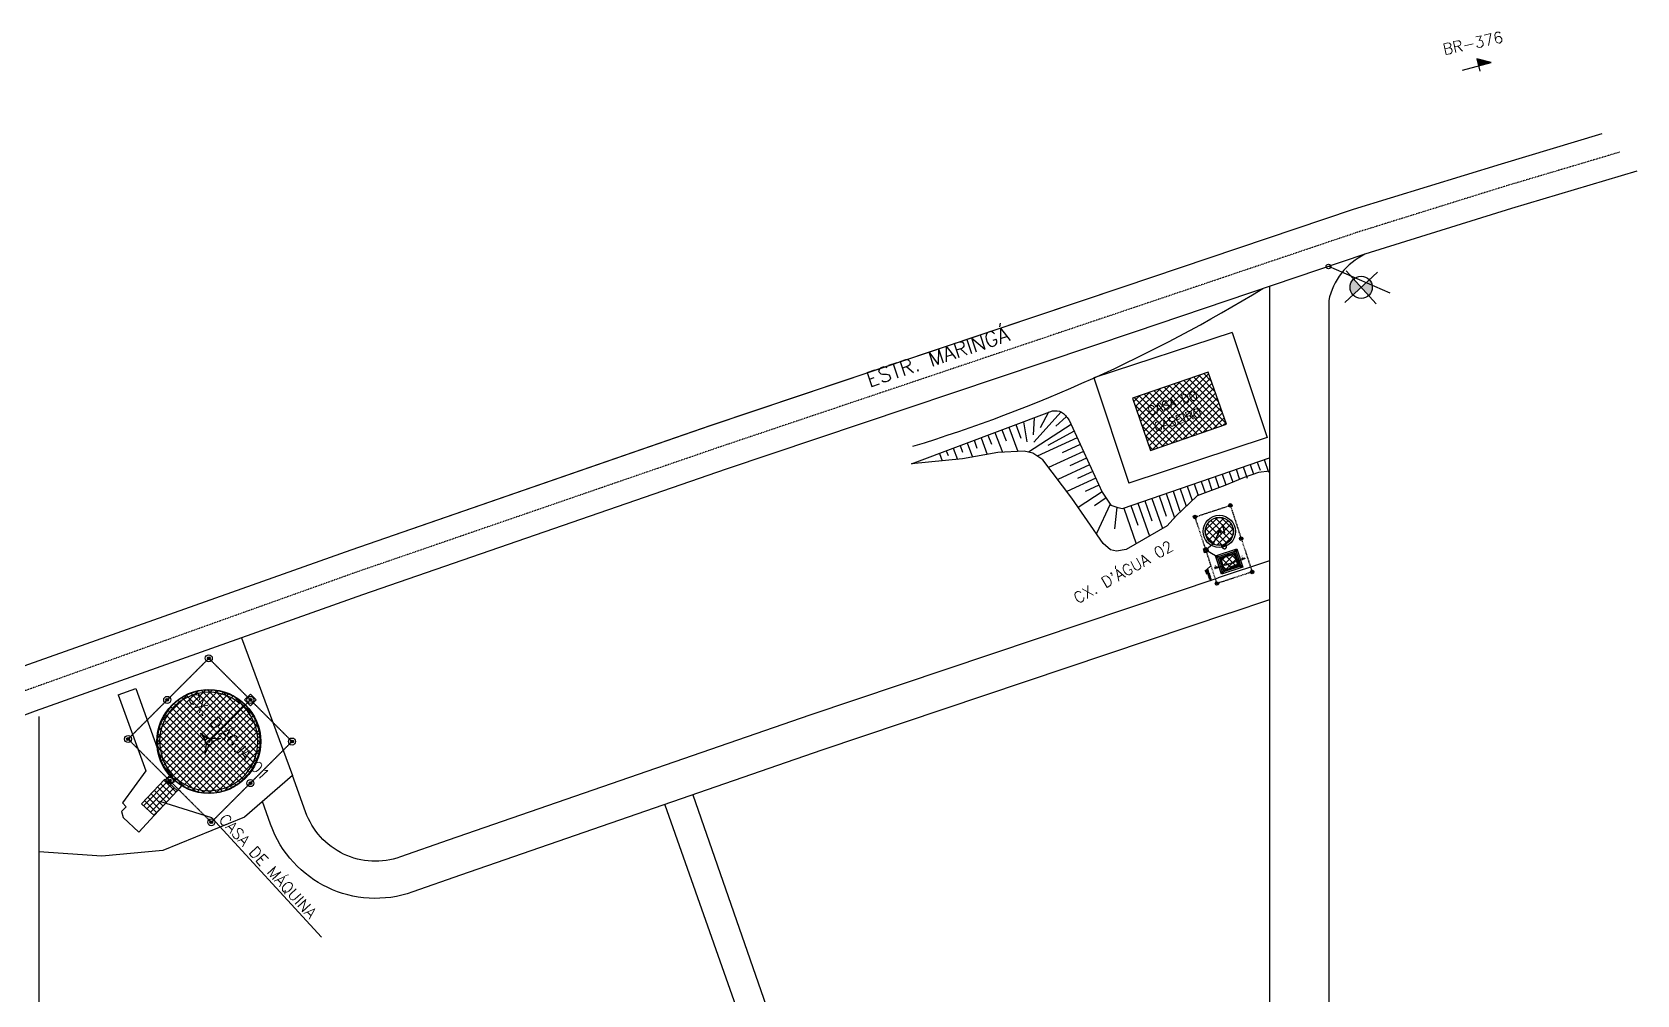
# Model space of a CAD drawing. Header units: millimetres. Extents: x 329990 to 395848, y 7389401 to 7442219.
# Drawn here: x 374221 to 395848, y 7429245 to 7442219 of the extents above; entities that cross this region are included whole.
import ezdxf

# ---------------------------------------------------------------- set-up
doc = ezdxf.new("R2010")
doc.units = ezdxf.units.MM
doc.header["$PDMODE"] = 34
doc.header["$PDSIZE"] = 1.2
for name, pattern in [('ACAD_ISO03W100', [30, 12, -18]), ('DASHDOT2', [0.5, 0.25, -0.125, 0, -0.125]), ('DASHED2', [0.375, 0.25, -0.125])]:
    doc.linetypes.add(name, pattern=pattern)
for name, color, linetype in [('_LAYOUT', 252, 'Continuous'), ('ALVENARIA', 7, 'Continuous'), ('C01', 1, 'Continuous'), ('C03', 3, 'Continuous'), ('COTAS', 3, 'DASHED2'), ('PONTOS DE PARA-RAIOS', 1, 'Continuous'), ('SPDA ATERRAMENTO', 1, 'Continuous')]:
    doc.layers.add(name, color=color, linetype=linetype)
doc.styles.add('1mm', font='romans.shx', dxfattribs={"height": 2})
doc.styles.add('80CL', font='romans.shx', dxfattribs={"height": 2})
doc.styles.add('NOMES', font='bgothl.ttf')
doc.styles.add('ROMANS', font='romans.shx')
doc.dimstyles.new('DETALHES', dxfattribs={"dimtxt": 2, "dimasz": 0.05, "dimexe": 0.18, "dimexo": 0.0625, "dimgap": 0.5, "dimtad": 1, "dimdec": 4, "dimzin": 0, "dimdsep": 46, "dimtxsty": 'ROMANS', "dimblk": 'DOT', "dimsah": 1, "dimcen": 0.09, "dimse1": 1, "dimse2": 1, "dimclrt": 153, "dimadec": 0, "dimazin": 0, "dimtfac": 1, "dimtdec": 4, "dimtofl": 0, "dimtmove": 0, "dimatfit": 3, "dimfxl": 1, "dimtolj": 1, "dimtzin": 0, "dimarcsym": 0})
pattern_1 = [(45, (-35581360.206, -733438931.32), (-44.9012806053, 44.9012806053), []), (135, (-35581360.206, -733438931.32), (-44.9012806053, -44.9012806053), [])]

# ---------------------------------------------------------------- blocks, each defined once
blk = doc.blocks.new('Apwr_pacap')
for p, q in [((-4.61, 2.77), (-1.54, -0.13)), ((-4.61, 2.77), (-0.97, 1.2)), ((4.98, 2.74), (0.95, 1.22)), ((4.98, 2.74), (1.55, 0.04)), ((0.01, -5.27), (-0.63, -1.41)), ((0.01, -5.27), (0.65, -1.4))]:
    blk.add_line(p, q)
for radius in [1.55, 0.46]:
    blk.add_circle((0, 0), radius)
blk = doc.blocks.new('Apwr_pahaste')
at = {"const_width": 0.63}
blk.add_lwpolyline([(0.315, 0, 1), (-0.315, 0, 1)], format="xyb", close=True, dxfattribs=at)
for radius in [1.575, 0.63]:
    blk.add_circle((0, 0), radius)
blk = doc.blocks.new('_Dot')
at = {"color": 0, "linetype": 'ByBlock', "lineweight": -2}
blk.add_line((-0.5, 0), (-1, 0), dxfattribs=at)
at = {"color": 0, "linetype": 'ByBlock', "const_width": 0.5}
blk.add_lwpolyline([(-0.25, 0, 1), (0.25, 0, 1)], format="xyb", close=True, dxfattribs=at)
blk = doc.blocks.new('Apwr_pacap1')
for radius in [1.55, 0.46]:
    blk.add_circle((0, 0), radius)

msp = doc.modelspace()

# ---------------------------------------------------------------- hatches: boundary and pattern name
at = {"layer": 'ALVENARIA'}
msp.add_hatch(color=256, dxfattribs=at).paths.add_polyline_path([(393692.3189, 7441857.8632), (393713.844, 7441763.66), (393883.4976, 7441808.2264)])
h = msp.add_hatch(color=256, dxfattribs=at)
h.paths.add_polyline_path([(392234.0293, 7438669.1685, 0.4142135624), (392243.0345, 7438881.1093), (392132.5615, 7438779.6415)])
h.paths.add_polyline_path([(392022.0885, 7438678.1737), (392132.5615, 7438779.6415), (392031.0937, 7438890.1145, 0.4142135624)])
h = msp.add_hatch(dxfattribs=at)
h.set_pattern_fill('NET', color=256, scale=20, angle=45, style=0)
h.set_pattern_definition(pattern_1)
h.paths.add_polyline_path([(390072.155, 7437638.641), (389048.9941, 7437284.4798), (389292.6627, 7436580.5286), (390315.8236, 7436934.6898)])
h.paths.add_polyline_path([(389361.883, 7436800.0829), (390084.9433, 7437043.2593), (390027.5646, 7437213.8691), (389304.5043, 7436970.6927)], flags=24)
h.paths.add_polyline_path([(389275.1583, 7437019.5734), (390063.2129, 7437284.6084), (390005.8342, 7437455.2181), (389217.7796, 7437190.1832)], flags=24)
h = msp.add_hatch(dxfattribs=at)
h.set_pattern_fill('NET', color=256, scale=20, angle=45, style=0)
h.set_pattern_definition(pattern_1)
h.paths.add_polyline_path([(390410.7268, 7435490.6587, 1), (390030.7268, 7435490.6587, 1)])
h = msp.add_hatch(dxfattribs=at)
h.set_pattern_fill('NET', color=256, scale=20, angle=45, style=0)
h.set_pattern_definition(pattern_1)
h.paths.add_polyline_path([(390487.6154, 7435031.0171), (390431.4035, 7435202.0148), (390222.4063, 7435133.3113), (390278.6182, 7434962.3136)])
h = msp.add_hatch(dxfattribs=at)
h.set_pattern_fill('NET', color=256, scale=20, angle=45, style=0)
h.set_pattern_definition(pattern_1)
h.paths.add_polyline_path([(377302.5643, 7432659.5292, 1), (375902.5643, 7432659.5292, 1)])
h.paths.add_polyline_path([(376263.0456, 7433213.9251), (377439.5887, 7431932.9641), (377636.8619, 7432114.1565), (376460.3188, 7433395.1175)], flags=9)
h = msp.add_hatch(dxfattribs=at)
h.set_pattern_fill('NET', color=256, scale=20, angle=45, style=0)
h.set_pattern_definition(pattern_1)
h.paths.add_polyline_path([(375696.4728, 7431818.9369), (375866.8544, 7431660.4886), (375867.5446, 7431661.2276), (376178.4331, 7431995.5302), (376009.0154, 7432153.0821)])

# ---------------------------------------------------------------- linework, layer by layer
at = {"layer": '_LAYOUT', "ltscale": 0.05}
for p, q in [((390315.4844, 7435294.0906, 2883.8997), (390305.762, 7435323.6663, 2883.8997)), ((390317.1944, 7435294.6527, 2883.8997), (390307.472, 7435324.2285, 2883.8997)), ((390221.4694, 7435136.1613, 2883.8997), (390297.4684, 7435161.1443, 2883.8997)), ((390277.6814, 7434965.1635, 2883.8997), (390221.4694, 7435136.1613, 2883.8997)), ((390240.4036, 7435126.5958, 2883.8997), (390302.1527, 7435146.8945, 2883.8997)), ((390287.2469, 7434984.0977, 2883.8997), (390240.4036, 7435126.5958, 2883.8997)), ((390260.1952, 7435275.9154, 2883.8997), (390250.4727, 7435305.4912, 2883.8997)), ((390261.9051, 7435276.4775, 2883.8997), (390252.1827, 7435306.0533, 2883.8997)), ((390262.0991, 7435308.5495, 2883.8997), (390267.8475, 7435291.0627, 2883.8997)), ((390264.3791, 7435309.299, 2883.8997), (390269.378, 7435294.0921, 2883.8997)), ((390267.8475, 7435291.0627, 2883.8997), (390302.0471, 7435302.3051, 2883.8997)), ((390269.378, 7435294.0921, 2883.8997), (390299.0176, 7435303.8355, 2883.8997)), ((390294.0187, 7435319.0424, 2883.8997), (390299.0176, 7435303.8355, 2883.8997)), ((390296.2986, 7435319.7919, 2883.8997), (390302.0471, 7435302.3051, 2883.8997)), ((390354.4677, 7435179.8817, 2883.8997), (390297.4684, 7435161.1443, 2883.8997)), ((390302.1527, 7435146.8945, 2883.8997), (390297.4684, 7435161.1443, 2883.8997)), ((390356.3414, 7435174.1817, 2883.8997), (390299.3421, 7435155.4444, 2883.8997)), ((390300.279, 7435152.5945, 2883.8997), (390357.2783, 7435171.3318, 2883.8997)), ((390302.1527, 7435146.8945, 2883.8997), (390359.152, 7435165.6318, 2883.8997)), ((390354.4677, 7435179.8817, 2883.8997), (390430.4666, 7435204.8647, 2883.8997)), ((390359.152, 7435165.6318, 2883.8997), (390354.4677, 7435179.8817, 2883.8997)), ((390359.152, 7435165.6318, 2883.8997), (390420.9012, 7435185.9306, 2883.8997)), ((390420.9012, 7435185.9306, 2883.8997), (390467.7444, 7435043.4325, 2883.8997)), ((390430.4666, 7435204.8647, 2883.8997), (390486.6786, 7435033.867, 2883.8997)), ((390277.6814, 7434965.1635, 2883.8997), (390269.8742, 7434988.9132, 2883.8997)), ((390301.4311, 7434972.9708, 2883.8997), (390277.6814, 7434965.1635, 2883.8997)), ((390296.7467, 7434987.2206, 2883.8997), (390287.2469, 7434984.0977, 2883.8997)), ((390299.5967, 7434988.1574, 2883.8997), (390296.7467, 7434987.2206, 2883.8997)), ((390296.7467, 7434987.2206, 2883.8997), (390301.4311, 7434972.9708, 2883.8997)), ((390301.4311, 7434972.9708, 2883.8997), (390367.9302, 7434994.831, 2883.8997)), ((390467.7444, 7435043.4325, 2883.8997), (390363.2458, 7435009.0808, 2883.8997)), ((390363.2458, 7435009.0808, 2883.8997), (390367.9302, 7434994.831, 2883.8997)), ((390486.6786, 7435033.867, 2883.8997), (390367.9302, 7434994.831, 2883.8997)), ((376063.0418, 7432190.7174, -10408.9903), (376099.7322, 7432227.4078, -10408.9903)), ((376065.1631, 7432188.596, -10408.9903), (376101.8535, 7432225.2864, -10408.9903)), ((376113.0195, 7432212.4108, -10408.9903), (376091.3261, 7432190.7174, -10408.9903)), ((376091.3261, 7432190.7174, -10408.9903), (376133.7525, 7432148.291, -10408.9903)), ((376115.8479, 7432209.5823, -10408.9903), (376096.9829, 7432190.7174, -10408.9903)), ((376096.9829, 7432190.7174, -10408.9903), (376133.7525, 7432153.9478, -10408.9903)), ((376131.6312, 7432122.128, -10408.9903), (376168.3216, 7432158.8184, -10408.9903)), ((376152.6175, 7432172.8128, -10408.9903), (376133.7525, 7432153.9478, -10408.9903)), ((376155.4459, 7432169.9843, -10408.9903), (376133.7525, 7432148.291, -10408.9903)), ((376133.7525, 7432120.0067, -10408.9903), (376170.4429, 7432156.6971, -10408.9903))]:
    msp.add_line(p, q, dxfattribs=at)
at = {"layer": '_LAYOUT', "linetype": 'DASHDOT2'}
msp.add_line((390161.2659, 7434992.5654, 2883.8997), (390565.2496, 7435125.3666, 2883.8997), dxfattribs=at)
at = {"layer": '_LAYOUT', "ltscale": 20}
for p, q in [((390170.9784, 7435161.6692, 2883.8997), (390455.9746, 7435255.3558, 2883.8997)), ((390252.1734, 7434914.6725, 2883.8997), (390170.9784, 7435161.6692, 2883.8997)), ((390455.9746, 7435255.3558, 2883.8997), (390537.1696, 7435008.3591, 2883.8997)), ((390537.1696, 7435008.3591, 2883.8997), (390252.1734, 7434914.6725, 2883.8997))]:
    msp.add_line(p, q, dxfattribs=at)
at = {"layer": '_LAYOUT'}
for p, q in [((390523.7899, 7435116.8817, 2883.8997), (390525.316, 7435112.2393, 2883.8997)), ((390536.9739, 7435116.0716, 2883.8997), (390525.316, 7435112.2393, 2883.8997)), ((390565.2496, 7435125.3666, 2883.8997), (390553.5917, 7435121.5343, 2883.8997)), ((390563.7235, 7435130.0091, 2883.8997), (390565.2496, 7435125.3666, 2883.8997)), ((390159.7398, 7434997.2078, 2883.8997), (390161.2659, 7434992.5654, 2883.8997)), ((390172.9238, 7434996.3977, 2883.8997), (390161.2659, 7434992.5654, 2883.8997)), ((390201.1995, 7435005.6927, 2883.8997), (390189.5416, 7435001.8604, 2883.8997)), ((390199.6734, 7435010.3352, 2883.8997), (390201.1995, 7435005.6927, 2883.8997))]:
    msp.add_line(p, q, dxfattribs=at)
at = {"layer": '_LAYOUT', "elevation": 2883.8997}
for points in [[(390536.8658, 7435121.1801), (390523.7899, 7435116.8817), (390539.7347, 7435135.6803), (390563.7235, 7435130.0091), (390550.6476, 7435125.7106)], [(390172.8157, 7435001.5062), (390159.7398, 7434997.2078), (390175.6846, 7435016.0064), (390199.6734, 7435010.3352), (390186.5975, 7435006.0367)]]:
    msp.add_lwpolyline(points, dxfattribs=at)
at = {"layer": '_LAYOUT', "ltscale": 0.05}
for radius in [217, 187]:
    msp.add_circle((390220.7268, 7435490.6587, 2883.8997), radius, dxfattribs=at)
at = {"layer": '_LAYOUT'}
for centre, radius, start, end in [((390155.0977, 7435691.6886, 2883.8997), 415.8, 284.30835975, 285.71609371), ((390155.0977, 7435691.6886, 2883.8997), 415.8, 290.67831797, 292.08605194), ((390545.2828, 7435118.8029, 2883.8997), 8.7463, 18.19720585, 198.19720585), ((390181.2327, 7434999.129, 2883.8997), 8.7463, 18.19720585, 198.19720585), ((376602.5643, 7432659.5292, -10408.9903), 693, 229.13748962, 220.86251034), ((376602.5643, 7432659.5292, -10408.9903), 663, 50.17715691, 49.07698433), ((376602.5643, 7432659.5292, -10408.9903), 693, 221.11115392, 222.51888785), ((376602.5643, 7432659.5292, -10408.9903), 693, 227.48111211, 228.88884608)]:
    msp.add_arc(centre, radius, start, end, dxfattribs=at)
at = {"layer": '_LAYOUT', "ltscale": 0.05}
for centre, radius, start, end in [((390288.6948, 7435285.284, 2883.8997), 30, 198.19720585, 18.19720585), ((390288.6948, 7435285.284, 2883.8997), 28.2, 198.19720585, 18.19720585), ((376098.3972, 7432155.362, -10408.9903), 50, 135.00000004, 315.00000004), ((376098.3972, 7432155.362, -10408.9903), 47, 135.00000004, 315.00000004)]:
    msp.add_arc(centre, radius, start, end, dxfattribs=at)
at = {"layer": '_LAYOUT', "linetype": 'ByBlock', "ltscale": 0.05}
for p in [(390042.0224, 7435367.5582, 2883.8997), (390385.6955, 7435402.6, 2883.8997), (390277.6814, 7434965.1635, 2883.8997), (390486.6786, 7435033.867, 2883.8997)]:
    msp.add_point(p, dxfattribs=at)
at = {"layer": 'ALVENARIA'}
for p, q in [((393883.4976, 7441808.2264, -8.2303), (393692.3189, 7441857.8632, -8.2303)), ((393692.3189, 7441857.8632, -8.2303), (393730.5635, 7441690.4882, -8.2303)), ((393499.6434, 7441707.3915, -8.2303), (393883.4976, 7441808.2264, -8.2303)), ((391929.6259, 7439000.5875, -8.2303), (392335.497, 7438558.6955, -8.2303)), ((390895.0866, 7438789.9199, 814.7997), (390895.2185, 7416126.7744, 814.7997)), ((392353.5075, 7438982.5771, -8.2303), (391911.6154, 7438576.7059, -8.2303)), ((391695.0877, 7438600.2489, -8.2303), (391695.2855, 7404609.8293, -8.2303)), ((390395.3531, 7438171.5756, 2883.8997), (388530.2006, 7437558.4454, 2883.8997)), ((390395.3531, 7438171.5756, 2883.8997), (390866.7204, 7436755.6614, 2883.8997)), ((388530.2006, 7437558.4454, 2883.8997), (389001.5679, 7436142.5312, 2883.8997)), ((387289.7439, 7436859.4573, -8.2303), (387345.9318, 7436710.6385, -8.2303)), ((387383.2979, 7436894.7795, -8.2303), (387507.1126, 7436566.8448, -8.2303)), ((387476.8518, 7436930.1016, -8.2303), (387545.7161, 7436747.7083, -8.2303)), ((388222.0664, 7436932.9543, -8.2303), (387649.1973, 7436556.836, -10408.9903)), ((388263.8545, 7436842.1042, -8.2303), (387907.8238, 7436649.7663, -8.2303)), ((386728.4201, 7436647.5244, -8.2303), (386761.3151, 7436560.3988, -8.2303)), ((386821.9741, 7436682.8465, -8.2303), (386894.1884, 7436491.5803, -8.2303)), ((386915.528, 7436718.1687, -8.2303), (386954.8473, 7436614.028, -8.2303)), ((387009.082, 7436753.4908, -8.2303), (387094.1448, 7436528.1942, -8.2303)), ((387102.636, 7436788.813, -8.2303), (387148.3795, 7436667.6571, -8.2303)), ((387196.1899, 7436824.1352, -8.2303), (387297.1269, 7436556.7944, -8.2303)), ((388305.6426, 7436751.254, -8.2303), (387766.5047, 7436503.2685, -8.2303)), ((388347.4306, 7436660.4038, -8.2303), (388101.9362, 7436547.4845, -8.2303)), ((390866.7204, 7436755.6614, 2883.8997), (389001.5679, 7436142.5312, 2883.8997)), ((386447.7582, 7436541.5579, -8.2303), (386485.9361, 7436440.4401, -8.2303)), ((386541.3121, 7436576.88, -8.2303), (386565.1734, 7436513.6815, -8.2303)), ((386634.8661, 7436612.2022, -8.2303), (386692.133, 7436460.5256, -8.2303)), ((388389.2187, 7436569.5536, -8.2303), (387918.5755, 7436353.0733, -8.2303)), ((388431.0068, 7436478.7034, -8.2303), (388205.858, 7436375.1424, -8.2303)), ((390731.407, 7436425.1942, -8.2303), (390769.7431, 7436314.0349, -8.2303)), ((390825.9429, 7436457.7973, -8.2303), (390884.3537, 7436288.4295, -8.2303)), ((388472.7948, 7436387.8532, -8.2303), (388042.8429, 7436190.0896, -8.2303)), ((388556.371, 7436206.1528, -8.2303), (388167.1103, 7436027.1058, -8.2303)), ((388514.5829, 7436297.003, -8.2303), (388309.7797, 7436202.8004, -8.2303)), ((390069.6557, 7436196.9724, -8.2303), (390121.889, 7436045.5168, -8.2303)), ((390164.1916, 7436229.5756, -8.2303), (390215.5901, 7436080.5405, -8.2303)), ((390258.7275, 7436262.1787, -8.2303), (390309.1453, 7436115.9871, -8.2303)), ((390353.2634, 7436294.7818, -8.2303), (390401.8917, 7436153.7791, -8.2303)), ((390447.7993, 7436327.3849, -8.2303), (390494.6381, 7436191.571, -8.2303)), ((390542.3352, 7436359.988, -8.2303), (390594.9366, 7436207.465, -8.2303)), ((390636.8711, 7436392.5911, -8.2303), (390682.5424, 7436260.1626, -8.2303)), ((388639.9471, 7436024.4524, -8.2303), (388320.2372, 7435814.5991, -8.2303)), ((388598.159, 7436115.3026, -8.2303), (388413.7015, 7436030.4583, -8.2303)), ((389502.4402, 7436001.3538, -8.2303), (389615.1913, 7435674.4212, -8.2303)), ((389596.9761, 7436033.9569, -8.2303), (389690.2032, 7435763.6359, -8.2303)), ((389691.512, 7436066.56, -8.2303), (389773.4898, 7435828.8575, -8.2303)), ((389786.0479, 7436099.1631, -8.2303), (389853.0169, 7435904.9801, -8.2303)), ((389880.5838, 7436131.7662, -8.2303), (389934.4868, 7435975.4694, -8.2303)), ((389975.1198, 7436164.3693, -8.2303), (390028.1879, 7436010.4931, -8.2303)), ((388694.7911, 7435940.898, -8.2303), (388536.7254, 7435835.5099, -8.2303)), ((388750.2652, 7435857.6957, -8.2303), (388563.9214, 7435462.2387, -8.2303)), ((388838.0925, 7435816.3104, -8.2303), (388806.5092, 7435526.2236, -8.2303)), ((388935.2248, 7435805.7351, -8.2303), (389101.1865, 7435324.5129, -8.2303)), ((389029.7607, 7435838.3382, -8.2303), (389120.756, 7435574.4884, -8.2303)), ((389124.2966, 7435870.9413, -8.2303), (389277.7025, 7435426.1259, -8.2303)), ((389218.8325, 7435903.5444, -8.2303), (389312.2809, 7435632.5816, -8.2303)), ((389313.3684, 7435936.1476, -8.2303), (389454.2186, 7435527.7389, -8.2303)), ((389407.9043, 7435968.7507, -8.2303), (389502.3032, 7435695.0319, -8.2303)), ((390431.4035, 7435202.0148, 2471.869), (390222.4063, 7435133.3113, 2471.869)), ((390431.4035, 7435202.0148, 2471.869), (390222.4063, 7435133.3113, 2146.5816)), ((390278.6182, 7434962.3136, 1756.2367), (390222.4063, 7435133.3113, 2146.5816)), ((390222.4063, 7435133.3113, 2471.869), (390278.6182, 7434962.3136, 1756.2367)), ((390487.6154, 7435031.0171, 1756.2367), (390431.4035, 7435202.0148, 2146.5816)), ((390487.6154, 7435031.0171, 1756.2367), (390431.4035, 7435202.0148, 2471.869)), ((390487.6154, 7435031.0171, 2471.869), (390278.6182, 7434962.3136, 2471.869)), ((390278.6182, 7434962.3136, 1756.2367), (390487.6154, 7435031.0171, 1756.2367)), ((375753.4994, 7432265.5862, 1745.5897), (375437.8842, 7431834.1682, 1745.5897)), ((376179.1543, 7431994.8595, 1745.5897), (376009.0154, 7432153.0821, 1745.5897)), ((376179.1543, 7431994.8595, 1745.5897), (376240.4391, 7432060.4755, 1745.5897)), ((383125.062, 7431940.4701, 814.7997), (384567.1501, 7427800.1073, 814.7997)), ((375491.1414, 7431780.8837, 1745.5897), (375425.8389, 7431715.9866, 1745.5897)), ((375425.8389, 7431715.9866, 1745.5897), (375446.9401, 7431634.718, 1745.5897)), ((375437.8842, 7431834.1682, 1745.5897), (375491.1414, 7431780.8837, 1745.5897)), ((375658.8334, 7431437.7662, 1745.5897), (375867.5446, 7431661.2276, 1745.5897)), ((375866.6116, 7431660.7144, 1745.5897), (375696.4728, 7431818.9369, 1745.5897)), ((382747.9128, 7431807.2092, 814.7997), (385914.1997, 7422846.1215, 814.7997)), ((375446.9401, 7431634.718, 1745.5897), (375658.8334, 7431437.7662, 1745.5897))]:
    msp.add_line(p, q, dxfattribs=at)
at = {"layer": 'ALVENARIA', "ltscale": 1.5}
msp.add_line((374312.3356, 7432994.4561, -8.2303), (374312.4895, 7402900.7859, -8.2303), dxfattribs=at)
at = {"layer": 'ALVENARIA'}
for points, elevation in [([(364427.2629, 7429958.8205), (368625.1044, 7431615.4395), (374037.2761, 7433653.1353), (378519.7633, 7435244.4736), (383371.3615, 7436921.598), (388924.1665, 7438787.0419), (392028.8874, 7439834.4872), (394025.0688, 7440445.2842), (395380.501, 7440852.39)], -8.2303), ([(374037.2761, 7433653.1353), (378519.7633, 7435244.4736), (383349.7458, 7436914.1257), (388924.1665, 7438787.0419), (392028.8874, 7439834.4872), (394025.0688, 7440445.2842), (395380.501, 7440852.39)], -8.2303), ([(395848.1447, 7440343.2431), (394158.3002, 7439840.429), (392183.2539, 7439224.4154), (389084.8614, 7438179.3357), (383575.6505, 7436327.1747), (378672.1556, 7434635.7695), (374261.7113, 7433069.1132), (368853.7261, 7431033.5136)], -8.2303), ([(395848.1447, 7440343.2431), (394158.3002, 7439840.429), (392183.2539, 7439224.4154), (389084.8614, 7438179.3357), (383575.6505, 7436327.1747), (378672.1556, 7434635.7695), (374261.7113, 7433069.1132), (368853.7261, 7431033.5136), (368922.1493, 7430834.2185)], -8.2303), ([(392521.8169, 7438701.425), (391695.0851, 7439059.7573)], -831.2603), ([(386073.5423, 7436400.2693), (387970.4347, 7437116.4584)], -10408.9903), ([(388090.1707, 7437101.2864), (387718.9596, 7436691.4638)], -8.2303), ([(387917.0353, 7437095.6585), (387807.0375, 7436885.0596)], -8.2303), ([(387581.2445, 7436966.4395), (387625.7973, 7436697.5555)], -8.2303), ([(387724.601, 7437019.0869), (387710.1856, 7436792.9726)], -8.2303), ([(388157.5077, 7437034.7847), (388018.3745, 7436906.9929)], -8.2303), ([(388194.2017, 7436992.8361), (388195.5261, 7436990.655), (388641.8708, 7436020.2701), (388759.7102, 7435843.5295), (388851.1749, 7435811.7674), (388917.6908, 7435799.6881), (390895.1001, 7436481.648)], -10408.9903), ([(390895.1011, 7436300.4844), (390750.2364, 7436283.5117), (390555.056, 7436216.1899), (390294.976, 7436110.2135), (389921.6432, 7435970.6687), (389632.487, 7435693.8909), (389516.9852, 7435563.871), (388963.9546, 7435245.5141), (388833.0953, 7435223.2825), (388754.941, 7435240.5529), (388656.5534, 7435328.2953), (388233.4013, 7435940.1614), (387842.0476, 7436453.4441), (387706.6065, 7436542.7743), (387591.788, 7436570.8976), (387233.7782, 7436553.7624), (386761.4858, 7436467.2812), (386073.5423, 7436400.2693)], -10408.9903), ([(390222.4063, 7435133.3113), (390278.6182, 7434962.3136), (390487.6154, 7435031.0171), (390431.4035, 7435202.0148), (390222.4063, 7435133.3113)], 2146.5816), ([(377045.2333, 7434057.8622), (377731.9463, 7432203.2345)], -8.2303), ([(375382.9961, 7433286.985), (375618.0119, 7433372.2349)], 1745.5897), ([(375382.9961, 7433286.985), (375753.4994, 7432265.5862)], 1745.5897), ([(375618.0119, 7433372.2349), (375907.9359, 7432572.9764)], 1745.5897), ([(377731.9463, 7432203.2345), (377083.4357, 7431638.8589), (375984.24, 7431190.8107), (375163.2353, 7431113.4659), (374312.345, 7431171.9726)], -8.2303), ([(376009.0154, 7432153.0821), (375696.4728, 7431818.9369)], 1745.5897), ([(375867.5446, 7431661.2276), (376178.4331, 7431995.5302)], 1745.5897), ([(378121.8775, 7430024.64), (376645.4031, 7431632.1511), (375941.3385, 7431853.1568)], -8.2303)]:
    msp.add_lwpolyline(points, dxfattribs=dict(at, elevation=elevation))
at = {"layer": 'ALVENARIA', "linetype": 'ACAD_ISO03W100', "ltscale": 0.2, "elevation": -8.2303}
msp.add_lwpolyline([(395612.7235, 7440599.5578), (394078.998, 7440143.7451), (392082.9724, 7439521.6586), (388996.2092, 7438481.3143), (383465.1255, 7436620.0803), (378582.8173, 7434938.3643), (374129.5962, 7433345.3255), (368751.4632, 7431328.9142)], dxfattribs=at)
at = {"layer": 'ALVENARIA', "elevation": -8.2303}
msp.add_lwpolyline([(389048.9941, 7437284.4798), (389292.6627, 7436580.5286), (390315.8236, 7436934.6898), (390072.155, 7437638.641)], close=True, dxfattribs=at)
msp.add_lwpolyline([(389048.9941, 7437284.4798), (389292.6627, 7436580.5286), (390315.8236, 7436934.6898), (390072.155, 7437638.641)], close=True, dxfattribs=at)
at = {"layer": 'ALVENARIA', "elevation": 814.7997}
for points in [[(390895.1353, 7435096.2015), (390203.4834, 7434862.9092, -0.0002478656), (390200.1947, 7434861.8017), (384703.9825, 7433014.0109), (379828.5963, 7431332.3013), (379183.879, 7431103.2881, -0.4142135624), (377906.8383, 7431710.8792), (377731.9463, 7432203.2345)], [(390895.1384, 7434568.5262), (390363.2865, 7434389.1339, -0.0002478656), (390359.5281, 7434387.8683), (384865.1728, 7432540.7017), (379993.8021, 7430860.3773), (379351.2414, 7430632.1301, -0.4142135623), (377435.6804, 7431543.5168), (377326.6334, 7431850.5052)]]:
    msp.add_lwpolyline(points, format="xyb", dxfattribs=at)
at = {"layer": 'ALVENARIA'}
for centre, radius in [((391691.2615, 7439060.3097, -48129.1303), 31.2072), ((392132.5615, 7438779.6415, -8.2303), 150), ((390220.7268, 7435490.6587, 2883.8997), 190), ((376602.5643, 7432659.5292, -10408.9903), 700)]:
    msp.add_circle(centre, radius, dxfattribs=at)
for centre, radius, start, end in [((392569.4418, 7438419.3916, -8.2303), 892.863, 115.62807773, 168.31336672), ((380044.037, 7456343.9503, -8.2303), 20613.3492, 287.05838079, 301.47793106)]:
    msp.add_arc(centre, radius, start, end, dxfattribs=at)
msp.add_spline([(387970.4347, 7437116.4584, -10408.9903), (388094.7631, 7437097.0985, -8.714), (388194.2017, 7436992.8361, -10408.9903)], degree=3, dxfattribs=at)
at = {"layer": 'ALVENARIA', "linetype": 'ByBlock'}
for p in [(389896.1585, 7436789.4251, -8.2303), (390487.6154, 7435031.0171, 1756.2367)]:
    msp.add_point(p, dxfattribs=at)
at = {"layer": 'COTAS', "color": 3, "linetype": 'DASHED2', "ltscale": 50}
for p, q in [((389893.6031, 7435685.2329, 2883.8997), (390368.5968, 7435841.3772, 2883.8997)), ((390368.5968, 7435841.3772, 2883.8997), (390663.3972, 7434944.5892, 2883.8997)), ((390188.4036, 7434788.4449, 2883.8997), (389893.6031, 7435685.2329, 2883.8997)), ((390663.3972, 7434944.5892, 2883.8997), (390188.4036, 7434788.4449, 2883.8997))]:
    msp.add_line(p, q, dxfattribs=at)
at = {"layer": 'COTAS', "color": 3, "linetype": 'DASHED2', "ltscale": 5}
for p, q in [((375501.1394, 7432679.5756, -10408.9903), (376609.2464, 7433787.6827, -10408.9903)), ((376595.8821, 7433787.6827, -10408.9903), (377724.0356, 7432659.5292, -10408.9903)), ((376649.3394, 7431558.1043, -10409.2731), (375501.1394, 7432706.3043, -10409.2731)), ((377724.0356, 7432659.5292, -10408.9903), (376622.6108, 7431558.1043, -10408.9903))]:
    msp.add_line(p, q, dxfattribs=at)
at = {"layer": 'PONTOS DE PARA-RAIOS', "ltscale": 20}
for p, q in [((390196.2239, 7435148.9152, 2883.8997), (390443.2206, 7435230.1103, 2883.8997)), ((390264.9274, 7434939.918, 2883.8997), (390196.2239, 7435148.9152, 2883.8997)), ((390443.2206, 7435230.1103, 2883.8997), (390511.9241, 7435021.1131, 2883.8997)), ((390511.9241, 7435021.1131, 2883.8997), (390264.9274, 7434939.918, 2883.8997))]:
    msp.add_line(p, q, dxfattribs=at)
at = {"layer": 'PONTOS DE PARA-RAIOS', "ltscale": 0.05}
for p, q in [((377066.737, 7433123.7019, -10408.9903), (377163.3, 7433220.2648, -10408.9903)), ((376602.5643, 7432659.5292, -10408.9903), (377066.737, 7433123.7019, -10408.9903))]:
    msp.add_line(p, q, dxfattribs=at)
at = {"layer": 'PONTOS DE PARA-RAIOS', "ltscale": 40}
for points, elevation in [([(390005.6891, 7435254.6048), (390058.8884, 7435272.093), (390076.3766, 7435218.8937), (390023.1773, 7435201.4055)], 2883.8997), ([(377163.1664, 7433299.3273), (377242.3624, 7433220.1313), (377163.1664, 7433140.9354), (377083.9705, 7433220.1313)], -10409.2731)]:
    msp.add_lwpolyline(points, close=True, dxfattribs=dict(at, elevation=elevation))
at = {"layer": 'SPDA ATERRAMENTO', "ltscale": 0.05}
for p, q in [((390136.6652, 7435323.6178, 2883.8997), (390041.0034, 7435236.8389, 2883.8997)), ((390220.7268, 7435490.6587, 2883.8997), (390136.6652, 7435323.6178, 2883.8997)), ((390170.9784, 7435161.6692, 2883.8997), (390041.0034, 7435236.8389, 2883.8997)), ((390196.2239, 7435148.9152, 2883.8997), (390170.9784, 7435161.6692, 2883.8997))]:
    msp.add_line(p, q, dxfattribs=at)

# ---------------------------------------------------------------- block references
at = {"layer": '_LAYOUT', "linetype": 'ByBlock', "ltscale": 0.05, "xscale": 5, "yscale": 5, "zscale": 5, "rotation": 214.5610037873229}
msp.add_blockref('_Dot', (390042.0224, 7435367.5582, 2883.8997), dxfattribs=at)
at = {"layer": 'PONTOS DE PARA-RAIOS'}
for name, p, xscale, yscale, zscale, rotation in [('Apwr_pahaste', (390368.5968, 7435841.3772, 2883.8997), 15, 15, 15, 18.19720584625521), ('Apwr_pahaste', (389893.6031, 7435685.2329, 2883.8997), 15, 15, 15, 18.19720584625521), ('Apwr_pacap', (390220.7268, 7435490.6587, 2883.8997), 7.5, 7.5, 7.5, 288.1972058462552), ('Apwr_pahaste', (390515.997, 7435392.9832, 2883.8997), 15, 15, 15, 18.19720584625521), ('Apwr_pahaste', (390041.0034, 7435236.8389, 2883.8997), 15, 15, 15, 18.19720584625521), ('Apwr_pacap1', (390196.2239, 7435148.9152, 2883.8997), 7.499999999999999, 7.5, 7.5, 198.1972058462552), ('Apwr_pacap1', (390443.2206, 7435230.1103, 2883.8997), 7.499999999999999, 7.5, 7.5, 198.1972058462552), ('Apwr_pacap1', (390264.9274, 7434939.918, 2883.8997), 7.499999999999999, 7.5, 7.5, 198.1972058462552), ('Apwr_pacap1', (390511.9241, 7435021.1131, 2883.8997), 7.499999999999999, 7.5, 7.5, 198.1972058462552), ('Apwr_pahaste', (390663.3972, 7434944.5892, 2883.8997), 15, 15, 15, 18.19720584625521), ('Apwr_pahaste', (390188.4036, 7434788.4449, 2883.8997), 15, 15, 15, 18.19720584625521), ('Apwr_pahaste', (376602.5643, 7433781.0005, -10408.7075), 30, 30, 30, 90), ('Apwr_pahaste', (376041.8286, 7433220.2648, -10408.7075), 30, 30, 30, 90), ('Apwr_pahaste', (377163.3, 7433220.2648, -10408.7075), 30, 30, 30, 90), ('Apwr_pahaste', (375514.5037, 7432692.94, -10408.9903), 30, 30, 30, 90), ('Apwr_pacap', (376602.5643, 7432659.5292, -10408.9903), 30, 30, 30, 225), ('Apwr_pahaste', (377724.0356, 7432659.5292, -10408.7075), 30, 30, 30, 90), ('Apwr_pahaste', (376075.2394, 7432132.2043, -10408.9903), 30, 30, 30, 90), ('Apwr_pahaste', (377163.3, 7432098.7935, -10408.7075), 30, 30, 30, 90), ('Apwr_pahaste', (376635.9751, 7431571.4686, -10409.2731), 30, 30, 30, 90)]:
    msp.add_blockref(name, p, dxfattribs=dict(at, xscale=xscale, yscale=yscale, zscale=zscale, rotation=rotation))

# ---------------------------------------------------------------- texts
at = {"layer": '_LAYOUT', "style": 'NOMES'}
for s, p in [('B', (390520.1132, 7435163.3387, 2883.8997)), ('A', (390158.1343, 7435037.3642, 2883.8997))]:
    msp.add_text(s, height=18.2203, rotation=288.19720585, dxfattribs=at).set_placement(p)
at = {"layer": 'ALVENARIA', "style": '1mm'}
for s, height, rotation, p in [('BR-376', 150, 12.10387143, (393250.9286, 7441910.4088, -8.2303)), ('ESTR. MARINGÁ', 200, 18.34311675, (385504.6287, 7437432.9173, -831.2603)), ('CASA DO', 120, 18.58859021, (389277.7816, 7437052.1069, 156.3757)), ('CASEIRO', 120, 18.58859021, (389364.5063, 7436832.6164, 156.3757)), ("CX. D'ÁGUA 02", 150, 29.37122932, (388310.0422, 7434510.1557, -8.2303)), ("CX. D'ÁGUA 01", 150, 312.56699998, (376311.6278, 7433227.0268, -8.2303)), ('CASA DE MÁQUINA', 150, 312.56699998, (376727.2896, 7431600.3781, -8.2303))]:
    msp.add_text(s, height=height, rotation=rotation, dxfattribs=at).set_placement(p)
at = {"layer": 'C03', "style": '80CL'}
msp.add_text('CAPTOR FRANKLIN', height=10, rotation=288.19720585, dxfattribs=at).set_placement((390252.0509, 7435583.5109, 2883.8997))
at = {"layer": 'C03', "insert": (390069.1224, 7434981.3549, 2883.8997), "char_height": 10, "width": 161.316142, "attachment_point": 1, "rotation": 288.19720585, "style": '80CL'}
msp.add_mtext('MALHA ATERRAMENTO CABO DE COBRE NU #50mm²', dxfattribs=at)

# ---------------------------------------------------------------- leaders
at = {"layer": 'C01'}
msp.add_leader([(390104.5765, 7435028.3182, 2883.8997), (390054.4397, 7434976.5282, 2883.8997), (390104.8169, 7434823.2799, 2883.8997)], dimstyle='DETALHES', override={"dimtxt": 0.2, "dimasz": 15, "dimgap": 0.1}, dxfattribs=at)

doc.saveas('drawing.dxf')
